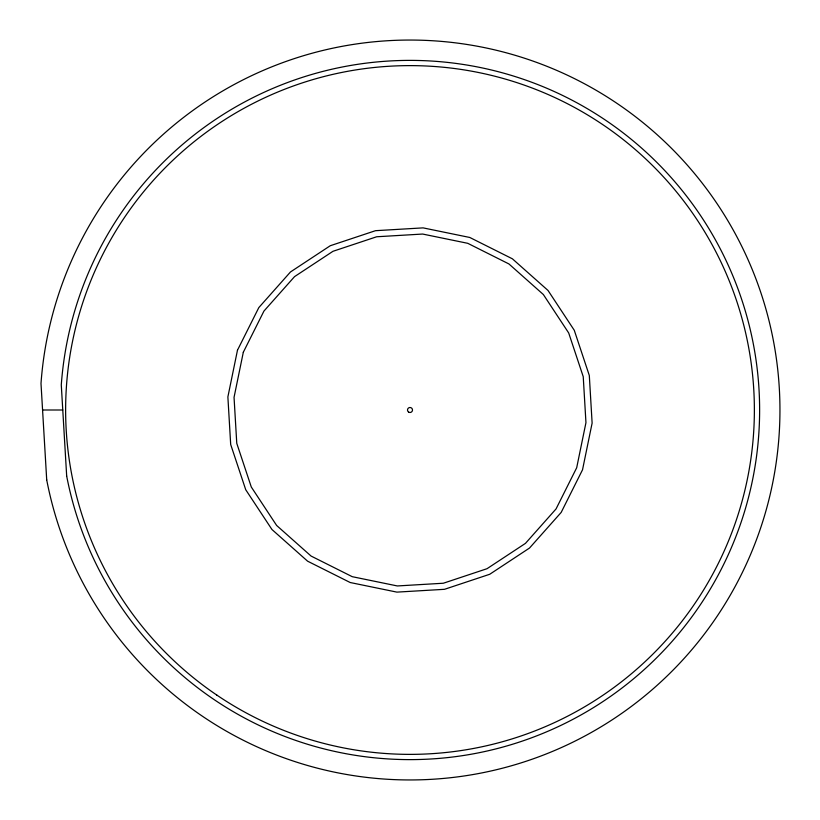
<?xml version="1.0" encoding="UTF-8"?>
<svg xmlns="http://www.w3.org/2000/svg" width="820" height="820" viewBox="0 0 820 820"><rect width="100%" height="100%" fill="white"/><g stroke="black" fill="none" stroke-linecap="round" stroke-linejoin="round"><path stroke-width="1.23" d="M42.568 410L62.761 410M237.472 350.212L227.878 396.9L230.686 444.491L245.723 489.724L271.963 529.525L307.592 561.177L350.212 582.528L396.9 592.122L444.491 589.313L489.724 574.277L529.525 548.037L561.177 512.408L582.528 469.788L592.122 423.099L589.313 375.509L574.277 330.276L548.037 290.475L512.408 258.823L469.788 237.472L423.099 227.878L375.509 230.686L330.276 245.723L290.475 271.963L258.823 307.592L237.472 350.212M243.314 352.241L234.048 397.351L236.765 443.323L251.299 487.018L276.637 525.466L311.067 556.052L352.241 576.685L397.351 585.951L443.323 583.235L487.018 568.701L525.466 543.363L556.052 508.933L576.685 467.759L585.951 422.648L583.235 376.677L568.701 332.981L543.363 294.534L508.933 263.948L467.759 243.314L422.648 234.048L376.677 236.765L332.981 251.299L294.534 276.637L263.948 311.067L243.314 352.241M66.676 476.041L61.285 384.928A349.617 349.617 0 0 1 580.099 104.55A349.617 349.617 0 0 1 614.949 693.248A349.617 349.617 0 0 1 66.676 476.041M46.709 479.874L41 383.473A369.953 369.953 0 0 1 589.99 86.787A369.953 369.953 0 0 1 626.87 709.72A369.953 369.953 0 0 1 46.709 479.874M408.596 412.07A2.511 2.511 0 0 0 412.501 410.184A2.511 2.511 0 0 0 408.903 407.745A2.511 2.511 0 0 0 408.596 412.07M216.869 695.114A344.369 344.369 0 0 0 753.488 434.692A344.369 344.369 0 0 0 259.643 100.183A344.369 344.369 0 0 0 216.869 695.114"/></g></svg>
